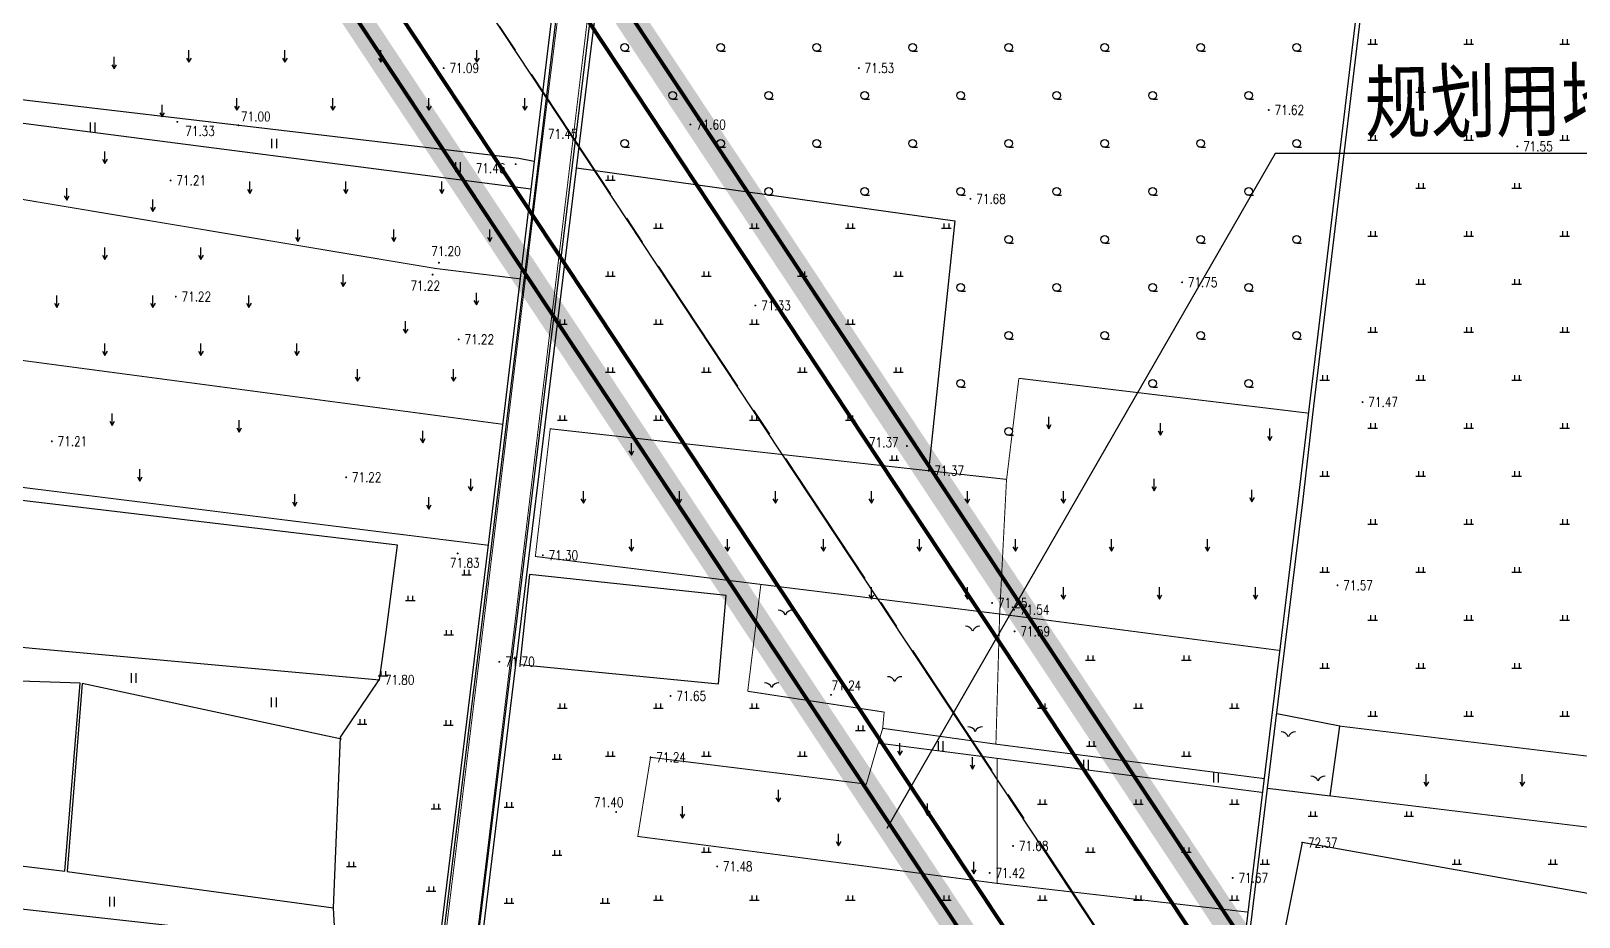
# Model space of a CAD drawing. Extents: x 10519 to 17598, y -625 to 2857.
# Drawn here: x 13263.3 to 13424.5, y 671.2 to 763.5 of the extents above; entities that cross this region are included whole.
import ezdxf
from ezdxf.enums import TextEntityAlignment as Align

# ---------------------------------------------------------------- set-up
doc = ezdxf.new("R2010")
doc.units = 0
doc.header["$MEASUREMENT"] = 0
for name, pattern in [('CENTER', [2, 1.25, -0.25, 0.25, -0.25]), ('CENTERX2', [4, 2.5, -0.5, 0.5, -0.5]), ('L94', [8, 5, -1.5, 0, -1.5])]:
    doc.linetypes.add(name, pattern=pattern)
doc.layers.get('0').update_dxf_attribs({"linetype": 'CONTINUOUS'})
for name, color, linetype in [('00000衢化东路中线', 1, 'CENTER'), ('00000道路边线', 2, 'CONTINUOUS'), ('000道路名称', 6, 'CONTINUOUS'), ('ASSIST', 252, 'CONTINUOUS'), ('DIM_COOR', 3, 'CONTINUOUS'), ('GCD', 224, 'CONTINUOUS'), ('JZD', 1, 'CONTINUOUS')]:
    doc.layers.add(name, color=color, linetype=linetype)
doc.styles.add('HZ', font='txt8.shx', dxfattribs={"width": 0.8, "bigfont": 'hz.shx'})
doc.styles.add('黑体', font='SIMHEI.TTF', dxfattribs={"width": 0.8})

# ---------------------------------------------------------------- blocks, each defined once
blk = doc.blocks.new('gc120')
for p, q in [((-0.5, 0.87), (0, 0)), ((0, 0), (0, 2.5)), ((0, 0), (0.5, 0.87))]:
    blk.add_line(p, q)
blk = doc.blocks.new('gc119')
for p, q in [((-1, 0), (1, 0)), ((-0.5, 1), (-0.5, 0)), ((0.5, 1), (0.5, 0))]:
    blk.add_line(p, q)
blk = doc.blocks.new('gc126')
for centre, start, end in [((-1.42, -0.5), 19.391, 93.2289), ((1.42, -0.5), 86.7711, 160.609)]:
    blk.add_arc(centre, 1.5, start, end)
blk = doc.blocks.new('gc208')
blk.add_line((0, -0.8), (1, -0.8))
blk.add_circle((0, 0), 0.8)
blk = doc.blocks.new('gc121')
for p, q in [((-0.5, -1), (-0.5, 1)), ((0.5, -1), (0.5, 1))]:
    blk.add_line(p, q)
blk = doc.blocks.new('GC200')
at = {"linetype": 'Continuous', "const_width": 0.2, "flags": 128}
blk.add_lwpolyline([(-0.1, 0, 1), (0.1, 0, 1)], format="xyb", close=True, dxfattribs=at)

msp = doc.modelspace()

# ---------------------------------------------------------------- linework, layer by layer
at = {"layer": '00000衢化东路中线', "color": 6, "linetype": 'CENTERX2', "ltscale": 6}
msp.add_line((13562.07, 386.26), (13247.57, 861.47), dxfattribs=at)
msp.add_line((13562.07, 386.26), (13247.57, 861.47), dxfattribs=at)
at = {"layer": '00000道路边线', "const_width": 0.4}
for points in [[(13407.08, 938.53, 0.283572), (13380.85, 937.69, -0.283572), (13407.08, 938.53), (13666.31, 789.88, -0.558152), (13667.29, 759.25), (13444.14, 611.57, -0.414214), (13419.19, 616.64), (13273.56, 836.7), (13406.28, 636.16)], [(13391.28, 629.83), (13260.21, 827.87, 0.414214), (13225.57, 834.92, -0.414214), (13260.21, 827.87, 0.414214), (13225.57, 834.92, -0.414214), (13260.21, 827.87, 0.414214), (13225.57, 834.92, -0.414214), (13260.21, 827.87)], [(13257.01, 825.46), (13404.72, 602.27), (13401.9, 588.41), (13174.24, 437.74, -0.414214), (13149.3, 442.82), (13006, 659.34), (13011.71, 687.39), (13228.96, 831.17), (13257.01, 825.46), (13228.96, 831.17), (13117.1, 757.14), (13228.96, 831.17), (13257.01, 825.46), (13228.96, 831.17), (13011.71, 687.39), (13006, 659.34), (13126.9, 476.67)], [(13364.07, 670.93), (13260.21, 827.87), (13405.85, 607.81, -0.414214), (13400.77, 582.87), (13173.11, 432.2, -0.414214), (13148.17, 437.28), (13002.53, 657.33), (13119.43, 480.7)]]:
    msp.add_lwpolyline(points, format="xyb", dxfattribs=at)
for points in [[(13277.03, 838.7), (13282.74, 866.76), (13385.61, 934.84), (13402.52, 935.38), (13666.5, 784.01), (13667.14, 763.95), (13438.59, 612.69), (13424.73, 615.51), (13277.03, 838.7), (13282.74, 866.76), (13385.61, 934.84), (13282.74, 866.76), (13277.03, 838.7), (13413.74, 632.12)], [(13359.28, 670.93), (13257.01, 825.46), (13228.96, 831.17), (13011.71, 687.39), (13006, 659.34), (13011.71, 687.39), (13228.96, 831.17), (13257.01, 825.46), (13392.07, 621.38)]]:
    msp.add_lwpolyline(points, dxfattribs=at)
at = {"layer": 'ASSIST', "color": 252, "flags": 128}
for points in [[(13247.56, 861.47), (13247.56, 861.47), (13394, 957), (13947, 617), (13562, 386)], [(13237.11, 701.63), (13299.57, 695.92), (13300.24, 700.87), (13301.43, 709.96), (13301.43, 709.96), (13239.22, 717.36)], [(13334.85, 695.49), (13335.68, 704.71), (13315.19, 706.91), (13314.19, 697.53)], [(13233.84, 679.97), (13266.78, 676), (13268.37, 695.58), (13235.93, 696.65)]]:
    msp.add_lwpolyline(points, close=True, dxfattribs=at)
at = {"layer": 'ASSIST', "color": 252}
for points in [[(13368.89, 492.87), (13369.83, 501.33), (13381.77, 600.18), (13392.04, 684.62), (13395.74, 714.42), (13396.77, 723.56), (13408.67, 822.63), (13411.99, 849.81), (13415.36, 877.37), (13418.27, 901.55)], [(13417.72, 901.62), (13414.85, 877.47), (13411.48, 849.91), (13408.16, 822.73), (13395.22, 714.52), (13369.1, 499.79)], [(13337.41, 899.67), (13337.7, 899.36), (13337.64, 898.15), (13333.02, 859.43), (13321.08, 761.46), (13304.89, 628.95), (13297.62, 568.19)]]:
    msp.add_lwpolyline(points, dxfattribs=at)
for points, elevation in [([(13298.04, 568.1), (13305.35, 628.8), (13310.13, 667.94), (13321.58, 761.4), (13323.41, 776.1), (13330.12, 832.04), (13333.46, 859.53), (13338.13, 897.96), (13338.17, 899.36), (13337.91, 900.01)], 71.09), ([(13332.9, 896.71), (13333.23, 894.77), (13329.02, 860.54), (13316, 752.81), (13310.89, 709.99), (13294.14, 573.3)], 71.36), ([(13294.67, 573.16), (13301.71, 632.39), (13311.26, 710.13), (13316.5, 752.78), (13329.54, 860.09), (13333.81, 897.36)], 71.36)]:
    msp.add_lwpolyline(points, dxfattribs=dict(at, elevation=elevation))
at = {"layer": 'ASSIST', "color": 252, "const_width": 0.1, "flags": 128}
for points in [[(13337.32, 899.62), (13331.44, 848.26), (13323.96, 787.62), (13311.76, 685.98), (13297.47, 568.43)], [(13334.12, 897.52), (13329.54, 858.65), (13321.25, 789.78), (13316.1, 748.78), (13311.28, 709.01), (13301.86, 631.69), (13294.81, 572.79)], [(13235.96, 732.7), (13312.39, 722.54)], [(13366.15, 727.33), (13366.15, 727.33), (13364.86, 716.68), (13364.15, 702.78)], [(13310.88, 709.94), (13234.16, 719.47)], [(13364.15, 702.78), (13363.76, 689.22)], [(13363.76, 689.22), (13351.97, 690.87), (13352.12, 692.56), (13337.91, 694.73)], [(13389.96, 671.73), (13363.88, 674.72), (13326.46, 679.61), (13327.79, 687.85), (13350.27, 685.06), (13351.33, 688.74), (13351.97, 690.87), (13351.97, 690.87)], [(13363.76, 689.22), (13391.71, 685.63)], [(13363.88, 674.72), (13363.88, 687.74), (13363.88, 687.74)], [(13398.59, 683.83), (13472.59, 674.85)]]:
    msp.add_lwpolyline(points, dxfattribs=at)
at = {"layer": 'ASSIST', "color": 252, "flags": 128}
for points, elevation in [([(13236.92, 759.36), (13314.06, 750.25), (13315.66, 749.94), (13315.66, 749.94)], 71.32), ([(13295.49, 689.94), (13299.51, 695.92)], 72.12), ([(13294.99, 668.4), (13294.77, 672.17)], 72.11)]:
    msp.add_lwpolyline(points, dxfattribs=dict(at, elevation=elevation))
for points in [[(13239.61, 756.85), (13315.32, 747.05)], [(13320.09, 749.25), (13359.48, 743.72), (13356.75, 717.7)], [(13295.61, 689.75), (13268.59, 695.54), (13267.02, 675.97)], [(13392.04, 684.62), (13398.59, 683.83), (13399.59, 691.1), (13393.01, 692.37)], [(13267.02, 675.97), (13294.77, 672.17), (13295.49, 689.94)]]:
    msp.add_lwpolyline(points, dxfattribs=at)
at = {"layer": 'ASSIST', "color": 252, "const_width": 0.1, "flags": 128}
for points, elevation in [([(13314.2, 737.69), (13305.4, 738.77), (13238.82, 749.9)], 71.05), ([(13396.32, 723.7), (13366.15, 727.33)], 71.71), ([(13364.87, 716.8), (13317.34, 722.07), (13315.79, 708.77), (13364.15, 702.78), (13393.33, 698.98)], 71.48), ([(13337.91, 694.73), (13339.28, 705.86)], 71.52), ([(13399.59, 691.1), (13473.48, 682.14)], 71.77), ([(13351.51, 689.33), (13391.53, 684.19)], -0.04)]:
    msp.add_lwpolyline(points, dxfattribs=dict(at, elevation=elevation))
at = {"layer": 'ASSIST', "color": 252, "flags": 128}
for points, elevation in [([(13456.77, 653.96), (13459.04, 667.65), (13395.66, 678.96), (13391.75, 659.32)], 72.37), ([(13237.25, 674.8), (13237.36, 665.01), (13293.91, 657.21), (13294.99, 668.4)], 71.88)]:
    msp.add_lwpolyline(points, close=True, dxfattribs=dict(at, elevation=elevation))
at = {"layer": 'DIM_COOR', "linetype": 'ByBlock'}
msp.add_lwpolyline([(13454.89, 750.75), (13392.85, 750.75), (13352.39, 680.44)], dxfattribs=at)
at = {"layer": 'JZD', "linetype": 'L94', "ltscale": 2, "flags": 128}
msp.add_lwpolyline([(13268.34, 851.36, 3, 3, 0), (13248.54, 838.27, 3, 3, 0), (13558.91, 369.28, 3, 3, 0), (13611.24, 387.46, 3, 3, 0.033868), (13652.96, 405.2, 3, 3, 0), (13913.06, 532.44, 3, 3, 0), (13894.6, 572.84, 3, 3, 0), (13860.14, 593.14, 3, 3, 0), (13886.5, 637.91, 3, 3, 0.035272), (13890.89, 646.74, 3, 3, 0), (13896.13, 659.44, 3, 3, 0), (13836.59, 844.12, 3, 3, 0), (13693.23, 768.68, 3, 3, 0), (13683.08, 774.5, 3, 3, 0), (13430.04, 607.03, 3, 3, 0), (13268.34, 851.36, 0, 0, 0)], format="xyseb", dxfattribs=at)

# ---------------------------------------------------------------- block references
at = {"layer": 'ASSIST', "color": 252, "xscale": 0.5, "yscale": 0.5}
for name, p in [('gc120', (13279.71, 760.25)), ('gc120', (13289.71, 760.25)), ('gc120', (13299.71, 760.25)), ('gc120', (13309.71, 760.25)), ('gc208', (13325.09, 761.79)), ('gc208', (13335.09, 761.79)), ('gc208', (13345.09, 761.79)), ('gc208', (13355.09, 761.79)), ('gc208', (13365.09, 761.79)), ('gc208', (13375.09, 761.79)), ('gc208', (13385.09, 761.79)), ('gc208', (13395.09, 761.79)), ('gc119', (13403.01, 762.14)), ('gc119', (13413.01, 762.14)), ('gc119', (13423.01, 762.14)), ('gc120', (13271.92, 759.55)), ('gc120', (13284.71, 755.25)), ('gc120', (13294.71, 755.25)), ('gc120', (13304.71, 755.25)), ('gc120', (13314.71, 755.25)), ('gc208', (13330.09, 756.79)), ('gc208', (13340.09, 756.79)), ('gc208', (13350.09, 756.79)), ('gc208', (13360.09, 756.79)), ('gc208', (13370.09, 756.79)), ('gc208', (13380.09, 756.79)), ('gc208', (13390.09, 756.79)), ('gc119', (13408.01, 757.14)), ('gc119', (13418.01, 757.14)), ('gc120', (13276.92, 754.55)), ('gc121', (13269.69, 753.49)), ('gc121', (13288.61, 751.79)), ('gc208', (13325.09, 751.79)), ('gc208', (13335.09, 751.79)), ('gc208', (13345.09, 751.79)), ('gc208', (13355.09, 751.79)), ('gc208', (13365.09, 751.79)), ('gc208', (13375.09, 751.79)), ('gc208', (13385.09, 751.79)), ('gc208', (13395.09, 751.79)), ('gc119', (13403.01, 752.14)), ('gc119', (13413.01, 752.14)), ('gc119', (13423.01, 752.14)), ('gc120', (13270.96, 749.71)), ('gc121', (13307.75, 749.35)), ('gc119', (13323.59, 747.96)), ('gc120', (13266.98, 745.89)), ('gc120', (13286.05, 746.59)), ('gc120', (13296.05, 746.59)), ('gc120', (13306.05, 746.59)), ('gc208', (13340.09, 746.79)), ('gc208', (13350.09, 746.79)), ('gc208', (13360.09, 746.79)), ('gc208', (13370.09, 746.79)), ('gc208', (13380.09, 746.79)), ('gc208', (13390.09, 746.79)), ('gc119', (13408.01, 747.14)), ('gc119', (13418.01, 747.14)), ('gc120', (13275.96, 744.71)), ('gc119', (13328.59, 742.96)), ('gc119', (13338.59, 742.96)), ('gc119', (13348.59, 742.96)), ('gc119', (13358.59, 742.96)), ('gc120', (13291.05, 741.59)), ('gc120', (13301.05, 741.59)), ('gc120', (13311.05, 741.59)), ('gc208', (13365.09, 741.79)), ('gc208', (13375.09, 741.79)), ('gc208', (13385.09, 741.79)), ('gc208', (13395.09, 741.79)), ('gc119', (13403.01, 742.14)), ('gc119', (13413.01, 742.14)), ('gc119', (13423.01, 742.14)), ('gc120', (13270.96, 739.71)), ('gc120', (13280.96, 739.71)), ('gc120', (13295.79, 736.9, 71.22)), ('gc119', (13323.59, 737.96)), ('gc119', (13333.59, 737.96)), ('gc119', (13343.59, 737.96)), ('gc119', (13353.59, 737.96)), ('gc208', (13360.09, 736.79)), ('gc208', (13370.09, 736.79)), ('gc208', (13380.09, 736.79)), ('gc208', (13390.09, 736.79)), ('gc119', (13408.01, 737.14)), ('gc119', (13418.01, 737.14)), ('gc120', (13265.96, 734.71)), ('gc120', (13275.96, 734.71)), ('gc120', (13285.96, 734.71)), ('gc120', (13309.65, 734.99)), ('gc120', (13302.28, 732.02, 71.22)), ('gc119', (13318.59, 732.96)), ('gc119', (13328.59, 732.96)), ('gc119', (13338.59, 732.96)), ('gc119', (13348.59, 732.96)), ('gc208', (13365.09, 731.79)), ('gc208', (13375.09, 731.79)), ('gc208', (13385.09, 731.79)), ('gc208', (13395.09, 731.79)), ('gc119', (13403.01, 732.14)), ('gc119', (13413.01, 732.14)), ('gc119', (13423.01, 732.14)), ('gc120', (13270.96, 729.71)), ('gc120', (13280.96, 729.71)), ('gc120', (13290.96, 729.71)), ('gc120', (13297.28, 727.02, 71.22)), ('gc120', (13307.28, 727.02, 71.22)), ('gc119', (13323.59, 727.96)), ('gc119', (13333.59, 727.96)), ('gc119', (13343.59, 727.96)), ('gc119', (13353.59, 727.96)), ('gc119', (13398.01, 727.14)), ('gc119', (13408.01, 727.14)), ('gc119', (13418.01, 727.14)), ('gc208', (13360.09, 726.79)), ('gc208', (13380.09, 726.79)), ('gc208', (13390.09, 726.79)), ('gc120', (13271.71, 722.42)), ('gc120', (13284.94, 721.73)), ('gc119', (13318.59, 722.96)), ('gc119', (13328.59, 722.96)), ('gc119', (13338.59, 722.96)), ('gc119', (13348.59, 722.96)), ('gc120', (13369.28, 722.07)), ('gc120', (13380.9, 721.42)), ('gc119', (13403.01, 722.14)), ('gc119', (13413.01, 722.14)), ('gc119', (13423.01, 722.14)), ('gc120', (13304.06, 720.61, 142.62)), ('gc208', (13365.09, 721.79)), ('gc120', (13392.3, 720.85)), ('gc120', (13325.79, 719.33)), ('gc119', (13353.16, 718.79)), ('gc120', (13274.6, 716.63)), ('gc119', (13398.01, 717.14)), ('gc119', (13408.01, 717.14)), ('gc119', (13418.01, 717.14)), ('gc120', (13309.06, 715.61, 142.62)), ('gc120', (13380.25, 715.62)), ('gc120', (13290.73, 714.01)), ('gc120', (13304.69, 713.7, 142.62)), ('gc120', (13320.79, 714.33)), ('gc120', (13330.79, 714.33)), ('gc120', (13340.79, 714.33)), ('gc120', (13350.79, 714.33)), ('gc120', (13360.79, 714.33)), ('gc120', (13370.79, 714.33)), ('gc120', (13390.43, 714.47)), ('gc119', (13403.01, 712.14)), ('gc119', (13413.01, 712.14)), ('gc119', (13423.01, 712.14)), ('gc120', (13325.79, 709.33)), ('gc120', (13335.79, 709.33)), ('gc120', (13345.79, 709.33)), ('gc120', (13355.79, 709.33)), ('gc120', (13365.79, 709.33)), ('gc120', (13375.79, 709.33)), ('gc120', (13385.79, 709.33)), ('gc119', (13308.62, 706.87, 71.36)), ('gc119', (13398.01, 707.14)), ('gc119', (13408.01, 707.14)), ('gc119', (13418.01, 707.14)), ('gc119', (13302.76, 704.18)), ('gc120', (13350.79, 704.33)), ('gc120', (13360.79, 704.33)), ('gc120', (13370.79, 704.33)), ('gc120', (13380.79, 704.33)), ('gc120', (13390.79, 704.33)), ('gc126', (13341.83, 702.67)), ('gc126', (13361.34, 701)), ('gc119', (13403.01, 702.14)), ('gc119', (13413.01, 702.14)), ('gc119', (13423.01, 702.14)), ('gc119', (13306.76, 700.61)), ('gc119', (13373.59, 697.96)), ('gc119', (13383.59, 697.96)), ('gc121', (13273.97, 696.11)), ('gc119', (13299.93, 696.32)), ('gc119', (13398.01, 697.14)), ('gc119', (13408.01, 697.14)), ('gc119', (13418.01, 697.14)), ('gc126', (13340.4, 695.11, 71.55)), ('gc126', (13353.22, 695.75)), ('gc121', (13288.57, 693.59)), ('gc119', (13318.59, 692.96)), ('gc119', (13328.59, 692.96)), ('gc119', (13338.59, 692.96)), ('gc119', (13368.59, 692.96)), ('gc119', (13378.59, 692.96)), ('gc119', (13388.59, 692.96)), ('gc119', (13297.75, 691.31)), ('gc119', (13403.01, 692.14)), ('gc119', (13413.01, 692.14)), ('gc119', (13423.01, 692.14)), ('gc119', (13306.72, 691.21)), ('gc119', (13349.65, 690.65)), ('gc126', (13361.6, 690.52)), ('gc126', (13394.22, 689.99)), ('gc120', (13353.77, 688.09)), ('gc121', (13358.02, 689.03, -0.04)), ('gc119', (13373.71, 689.02)), ('gc119', (13318.04, 687.67)), ('gc119', (13323.59, 687.96)), ('gc119', (13333.59, 687.96)), ('gc119', (13343.59, 687.96)), ('gc120', (13361.33, 686.63)), ('gc121', (13373.16, 687.08, -0.04)), ('gc119', (13383.59, 687.96)), ('gc121', (13386.7, 685.73)), ('gc126', (13397.3, 685.39)), ('gc120', (13408.59, 684.85)), ('gc120', (13418.59, 684.85)), ('gc120', (13341.1, 683.21)), ('gc119', (13305.45, 682.49)), ('gc119', (13313.04, 682.67)), ('gc120', (13331.12, 681.5)), ('gc120', (13356.65, 681.8)), ('gc119', (13368.59, 682.96)), ('gc119', (13378.59, 682.96)), ('gc119', (13388.59, 682.96)), ('gc119', (13396.77, 681.71)), ('gc119', (13406.77, 681.71)), ('gc120', (13347.38, 678.63)), ('gc119', (13318.04, 677.67)), ('gc119', (13333.59, 677.96)), ('gc119', (13373.59, 677.96)), ('gc119', (13383.59, 677.96)), ('gc119', (13296.61, 676.46)), ('gc120', (13361.47, 675.7)), ('gc119', (13391.77, 676.71)), ('gc119', (13411.77, 676.71)), ('gc119', (13421.77, 676.71)), ('gc119', (13304.93, 673.89)), ('gc121', (13271.71, 672.82)), ('gc119', (13313.04, 672.67)), ('gc119', (13323.04, 672.67)), ('gc119', (13328.59, 672.96)), ('gc119', (13338.59, 672.96)), ('gc119', (13348.59, 672.96)), ('gc119', (13358.59, 672.96)), ('gc119', (13368.59, 672.96)), ('gc119', (13378.59, 672.96)), ('gc119', (13388.59, 672.96))]:
    msp.add_blockref(name, p, dxfattribs=at)
at = {"layer": 'ASSIST', "color": 252}
ref = msp.add_blockref('GC200', (13306.24, 759.64, 71.09), dxfattribs=dict(at, xscale=0.5, yscale=0.5, zscale=0.5))
ref.add_attrib('height', '71.09', dxfattribs={"layer": 'GCD', "linetype": 'Continuous', "height": 1, "style": 'HZ', "width": 0.8}).set_placement((13306.84, 759.64, 71.09), align=Align.MIDDLE_LEFT)
ref = msp.add_blockref('GC200', (13349.49, 759.64, 71.53), dxfattribs=dict(at, xscale=0.5, yscale=0.5, zscale=0.5))
ref.add_attrib('height', '71.53', dxfattribs={"layer": 'GCD', "linetype": 'Continuous', "height": 1, "style": 'HZ', "width": 0.8}).set_placement((13350.09, 759.64, 71.53), align=Align.MIDDLE_LEFT)
ref = msp.add_blockref('GC200', (13284.86, 753.69, 71), dxfattribs=dict(at, xscale=0.5, yscale=0.5, zscale=0.5))
ref.add_attrib('height', '71.00', dxfattribs={"layer": 'GCD', "linetype": 'Continuous', "height": 1, "style": 'HZ', "width": 0.8}).set_placement((13285.13, 754.6, 71), align=Align.MIDDLE_LEFT)
ref = msp.add_blockref('GC200', (13392.18, 755.28, 71.62), dxfattribs=dict(at, xscale=0.5, yscale=0.5, zscale=0.5))
ref.add_attrib('height', '71.62', dxfattribs={"layer": 'GCD', "linetype": 'Continuous', "height": 1, "style": 'HZ', "width": 0.8}).set_placement((13392.78, 755.28, 71.62), align=Align.MIDDLE_LEFT)
ref = msp.add_blockref('GC200', (13278.5, 754.04, 71.33), dxfattribs=dict(at, xscale=0.5, yscale=0.5, zscale=0.5))
ref.add_attrib('height', '71.33', dxfattribs={"layer": 'GCD', "linetype": 'Continuous', "height": 1, "style": 'HZ', "width": 0.8}).set_placement((13279.32, 753.08, 71.33), align=Align.MIDDLE_LEFT)
ref = msp.add_blockref('GC200', (13316.5, 752.78, 71.45), dxfattribs=dict(at, xscale=0.5, yscale=0.5, zscale=0.5))
ref.add_attrib('height', '71.45', dxfattribs={"layer": 'GCD', "linetype": 'Continuous', "height": 1, "style": 'HZ', "width": 0.8}).set_placement((13317.1, 752.78, 71.45), align=Align.MIDDLE_LEFT)
ref = msp.add_blockref('GC200', (13331.94, 753.76, 71.6), dxfattribs=dict(at, xscale=0.5, yscale=0.5, zscale=0.5))
ref.add_attrib('height', '71.60', dxfattribs={"layer": 'GCD', "linetype": 'Continuous', "height": 1, "style": 'HZ', "width": 0.8}).set_placement((13332.54, 753.76, 71.6), align=Align.MIDDLE_LEFT)
ref = msp.add_blockref('GC200', (13418.07, 751.49, 71.55), dxfattribs=dict(at, xscale=0.5, yscale=0.5, zscale=0.5))
ref.add_attrib('height', '71.55', dxfattribs={"layer": 'GCD', "linetype": 'Continuous', "height": 1, "style": 'HZ', "width": 0.8}).set_placement((13418.67, 751.49, 71.55), align=Align.MIDDLE_LEFT)
ref = msp.add_blockref('GC200', (13277.8, 747.94, 71.21), dxfattribs=dict(at, xscale=0.5, yscale=0.5, zscale=0.5))
ref.add_attrib('height', '71.21', dxfattribs={"layer": 'GCD', "linetype": 'Continuous', "height": 1, "style": 'HZ', "width": 0.8}).set_placement((13278.4, 747.94, 71.21), align=Align.MIDDLE_LEFT)
ref = msp.add_blockref('GC200', (13313.74, 749.64, 71.46), dxfattribs=dict(at, xscale=0.5, yscale=0.5, zscale=0.5))
ref.add_attrib('height', '71.46', dxfattribs={"layer": 'GCD', "linetype": 'Continuous', "height": 1, "style": 'HZ', "width": 0.8}).set_placement((13309.58, 749.21, 71.46), align=Align.MIDDLE_LEFT)
ref = msp.add_blockref('GC200', (13361.11, 746.02, 71.68), dxfattribs=dict(at, xscale=0.5, yscale=0.5, zscale=0.5))
ref.add_attrib('height', '71.68', dxfattribs={"layer": 'GCD', "linetype": 'Continuous', "height": 1, "style": 'HZ', "width": 0.8}).set_placement((13361.71, 746.02, 71.68), align=Align.MIDDLE_LEFT)
ref = msp.add_blockref('GC200', (13305.75, 739.37, 71.2), dxfattribs=dict(at, xscale=0.5, yscale=0.5, zscale=0.5))
ref.add_attrib('height', '71.20', dxfattribs={"layer": 'GCD', "linetype": 'Continuous', "height": 1, "style": 'HZ', "width": 0.8}).set_placement((13304.94, 740.57, 71.2), align=Align.MIDDLE_LEFT)
ref = msp.add_blockref('GC200', (13305.09, 738.13, 71.22), dxfattribs=dict(at, xscale=0.5, yscale=0.5, zscale=0.5))
ref.add_attrib('height', '71.22', dxfattribs={"layer": 'GCD', "linetype": 'Continuous', "height": 1, "style": 'HZ', "width": 0.8}).set_placement((13302.78, 736.98, 71.22), align=Align.MIDDLE_LEFT)
ref = msp.add_blockref('GC200', (13383.15, 737.33, 71.75), dxfattribs=dict(at, xscale=0.5, yscale=0.5, zscale=0.5))
ref.add_attrib('height', '71.75', dxfattribs={"layer": 'GCD', "linetype": 'Continuous', "height": 1, "style": 'HZ', "width": 0.8}).set_placement((13383.75, 737.33, 71.75), align=Align.MIDDLE_LEFT)
ref = msp.add_blockref('GC200', (13278.34, 735.84, 71.22), dxfattribs=dict(at, xscale=0.5, yscale=0.5, zscale=0.5))
ref.add_attrib('height', '71.22', dxfattribs={"layer": 'GCD', "linetype": 'Continuous', "height": 1, "style": 'HZ', "width": 0.8}).set_placement((13278.94, 735.84, 71.22), align=Align.MIDDLE_LEFT)
ref = msp.add_blockref('GC200', (13338.71, 734.91, 71.33), dxfattribs=dict(at, xscale=0.5, yscale=0.5, zscale=0.5))
ref.add_attrib('height', '71.33', dxfattribs={"layer": 'GCD', "linetype": 'Continuous', "height": 1, "style": 'HZ', "width": 0.8}).set_placement((13339.31, 734.91, 71.33), align=Align.MIDDLE_LEFT)
ref = msp.add_blockref('GC200', (13307.81, 731.38, 71.22), dxfattribs=dict(at, xscale=0.5, yscale=0.5, zscale=0.5))
ref.add_attrib('height', '71.22', dxfattribs={"layer": 'GCD', "linetype": 'Continuous', "height": 1, "style": 'HZ', "width": 0.8}).set_placement((13308.41, 731.38, 71.22), align=Align.MIDDLE_LEFT)
ref = msp.add_blockref('GC200', (13401.95, 724.85, 71.47), dxfattribs=dict(at, xscale=0.5, yscale=0.5, zscale=0.5))
ref.add_attrib('height', '71.47', dxfattribs={"layer": 'GCD', "linetype": 'Continuous', "height": 1, "style": 'HZ', "width": 0.8}).set_placement((13402.55, 724.85, 71.47), align=Align.MIDDLE_LEFT)
ref = msp.add_blockref('GC200', (13265.43, 720.77, 71.21), dxfattribs=dict(at, xscale=0.5, yscale=0.5, zscale=0.5))
ref.add_attrib('height', '71.21', dxfattribs={"layer": 'GCD', "linetype": 'Continuous', "height": 1, "style": 'HZ', "width": 0.8}).set_placement((13266.03, 720.77, 71.21), align=Align.MIDDLE_LEFT)
ref = msp.add_blockref('GC200', (13354.49, 720.28, 71.37), dxfattribs=dict(at, xscale=0.5, yscale=0.5, zscale=0.5))
ref.add_attrib('height', '71.37', dxfattribs={"layer": 'GCD', "linetype": 'Continuous', "height": 1, "style": 'HZ', "width": 0.8}).set_placement((13350.54, 720.66, 71.37), align=Align.MIDDLE_LEFT)
ref = msp.add_blockref('GC200', (13356.75, 717.7, 71.37), dxfattribs=dict(at, xscale=0.5, yscale=0.5, zscale=0.5))
ref.add_attrib('height', '71.37', dxfattribs={"layer": 'GCD', "linetype": 'Continuous', "height": 1, "style": 'HZ', "width": 0.8}).set_placement((13357.35, 717.7, 71.37), align=Align.MIDDLE_LEFT)
ref = msp.add_blockref('GC200', (13296.08, 717.02, 71.22), dxfattribs=dict(at, xscale=0.5, yscale=0.5, zscale=0.5))
ref.add_attrib('height', '71.22', dxfattribs={"layer": 'GCD', "linetype": 'Continuous', "height": 1, "style": 'HZ', "width": 0.8}).set_placement((13296.68, 717.02, 71.22), align=Align.MIDDLE_LEFT)
ref = msp.add_blockref('GC200', (13307.7, 709.09, 71.83), dxfattribs=dict(at, xscale=0.5, yscale=0.5, zscale=0.5))
ref.add_attrib('height', '71.83', dxfattribs={"layer": 'GCD', "linetype": 'Continuous', "height": 1, "style": 'HZ', "width": 0.8}).set_placement((13306.9, 708.11, 71.83), align=Align.MIDDLE_LEFT)
ref = msp.add_blockref('GC200', (13316.57, 708.89, 71.3), dxfattribs=dict(at, xscale=0.5, yscale=0.5, zscale=0.5))
ref.add_attrib('height', '71.30', dxfattribs={"layer": 'GCD', "linetype": 'Continuous', "height": 1, "style": 'HZ', "width": 0.8}).set_placement((13317.17, 708.89, 71.3), align=Align.MIDDLE_LEFT)
ref = msp.add_blockref('GC200', (13399.34, 705.76, 71.57), dxfattribs=dict(at, xscale=0.5, yscale=0.5, zscale=0.5))
ref.add_attrib('height', '71.57', dxfattribs={"layer": 'GCD', "linetype": 'Continuous', "height": 1, "style": 'HZ', "width": 0.8}).set_placement((13399.94, 705.76, 71.57), align=Align.MIDDLE_LEFT)
ref = msp.add_blockref('GC200', (13363.36, 703.93, 71.25), dxfattribs=dict(at, xscale=0.5, yscale=0.5, zscale=0.5))
ref.add_attrib('height', '71.25', dxfattribs={"layer": 'GCD', "linetype": 'Continuous', "height": 1, "style": 'HZ', "width": 0.8}).set_placement((13363.96, 703.93, 71.25), align=Align.MIDDLE_LEFT)
ref = msp.add_blockref('GC200', (13365.65, 703.22, 71.54), dxfattribs=dict(at, xscale=0.5, yscale=0.5, zscale=0.5))
ref.add_attrib('height', '71.54', dxfattribs={"layer": 'GCD', "linetype": 'Continuous', "height": 1, "style": 'HZ', "width": 0.8}).set_placement((13366.25, 703.22, 71.54), align=Align.MIDDLE_LEFT)
ref = msp.add_blockref('GC200', (13365.71, 700.97, 71.59), dxfattribs=dict(at, xscale=0.5, yscale=0.5, zscale=0.5))
ref.add_attrib('height', '71.59', dxfattribs={"layer": 'GCD', "linetype": 'Continuous', "height": 1, "style": 'HZ', "width": 0.8}).set_placement((13366.31, 700.97, 71.59), align=Align.MIDDLE_LEFT)
ref = msp.add_blockref('GC200', (13312.04, 697.8, 71.7), dxfattribs=dict(at, xscale=0.5, yscale=0.5, zscale=0.5))
ref.add_attrib('height', '71.70', dxfattribs={"layer": 'GCD', "linetype": 'Continuous', "height": 1, "style": 'HZ', "width": 0.8}).set_placement((13312.64, 697.8, 71.7), align=Align.MIDDLE_LEFT)
ref = msp.add_blockref('GC200', (13299.51, 695.92, 71.8), dxfattribs=dict(at, xscale=0.5, yscale=0.5, zscale=0.5))
ref.add_attrib('height', '71.80', dxfattribs={"layer": 'GCD', "linetype": 'Continuous', "height": 1, "style": 'HZ', "width": 0.8}).set_placement((13300.11, 695.92, 71.8), align=Align.MIDDLE_LEFT)
ref = msp.add_blockref('GC200', (13346.58, 694.36, 71.24), dxfattribs=dict(at, xscale=0.5, yscale=0.5, zscale=0.5))
ref.add_attrib('height', '71.24', dxfattribs={"layer": 'GCD', "linetype": 'Continuous', "height": 1, "style": 'HZ', "width": 0.8}).set_placement((13346.65, 695.33, 71.24), align=Align.MIDDLE_LEFT)
ref = msp.add_blockref('GC200', (13329.88, 694.24, 71.65), dxfattribs=dict(at, xscale=0.5, yscale=0.5, zscale=0.5))
ref.add_attrib('height', '71.65', dxfattribs={"layer": 'GCD', "linetype": 'Continuous', "height": 1, "style": 'HZ', "width": 0.8}).set_placement((13330.48, 694.24, 71.65), align=Align.MIDDLE_LEFT)
ref = msp.add_blockref('GC200', (13327.79, 687.85, 71.24), dxfattribs=dict(at, xscale=0.5, yscale=0.5, zscale=0.5))
ref.add_attrib('height', '71.24', dxfattribs={"layer": 'GCD', "linetype": 'Continuous', "height": 1, "style": 'HZ', "width": 0.8}).set_placement((13328.39, 687.85, 71.24), align=Align.MIDDLE_LEFT)
ref = msp.add_blockref('GC200', (13324.21, 682.15, 71.39), dxfattribs=dict(at, xscale=0.5, yscale=0.5, zscale=0.5))
ref.add_attrib('height', '71.40', dxfattribs={"layer": 'GCD', "linetype": 'Continuous', "height": 1, "style": 'HZ', "width": 0.8}).set_placement((13321.88, 683.17, 71.39), align=Align.MIDDLE_LEFT)
ref = msp.add_blockref('GC200', (13365.55, 678.62, 71.68), dxfattribs=dict(at, xscale=0.5, yscale=0.5, zscale=0.5))
ref.add_attrib('height', '71.68', dxfattribs={"layer": 'GCD', "linetype": 'Continuous', "height": 1, "style": 'HZ', "width": 0.8}).set_placement((13366.15, 678.62, 71.68), align=Align.MIDDLE_LEFT)
ref = msp.add_blockref('GC200', (13395.66, 678.96, 72.37), dxfattribs=dict(at, xscale=0.5, yscale=0.5, zscale=0.5))
ref.add_attrib('height', '72.37', dxfattribs={"layer": 'GCD', "linetype": 'Continuous', "height": 1, "style": 'HZ', "width": 0.8}).set_placement((13396.25, 678.96, 72.37), align=Align.MIDDLE_LEFT)
ref = msp.add_blockref('GC200', (13334.73, 676.48, 71.48), dxfattribs=dict(at, xscale=0.5, yscale=0.5, zscale=0.5))
ref.add_attrib('height', '71.48', dxfattribs={"layer": 'GCD', "linetype": 'Continuous', "height": 1, "style": 'HZ', "width": 0.8}).set_placement((13335.33, 676.48, 71.48), align=Align.MIDDLE_LEFT)
ref = msp.add_blockref('GC200', (13363.11, 675.81, 71.42), dxfattribs=dict(at, xscale=0.5, yscale=0.5, zscale=0.5))
ref.add_attrib('height', '71.42', dxfattribs={"layer": 'GCD', "linetype": 'Continuous', "height": 1, "style": 'HZ', "width": 0.8}).set_placement((13363.71, 675.81, 71.42), align=Align.MIDDLE_LEFT)
ref = msp.add_blockref('GC200', (13388.42, 675.29, 71.67), dxfattribs=dict(at, xscale=0.5, yscale=0.5, zscale=0.5))
ref.add_attrib('height', '71.67', dxfattribs={"layer": 'GCD', "linetype": 'Continuous', "height": 1, "style": 'HZ', "width": 0.8}).set_placement((13389.02, 675.29, 71.67), align=Align.MIDDLE_LEFT)

# ---------------------------------------------------------------- texts
at = {"layer": '000道路名称', "color": 0, "style": '黑体', "width": 0.8}
msp.add_text('规划用地范围线', height=6.25, rotation=0.8095, dxfattribs=at).set_placement((13402.24, 752.93, 71.13))

doc.saveas('drawing.dxf')
